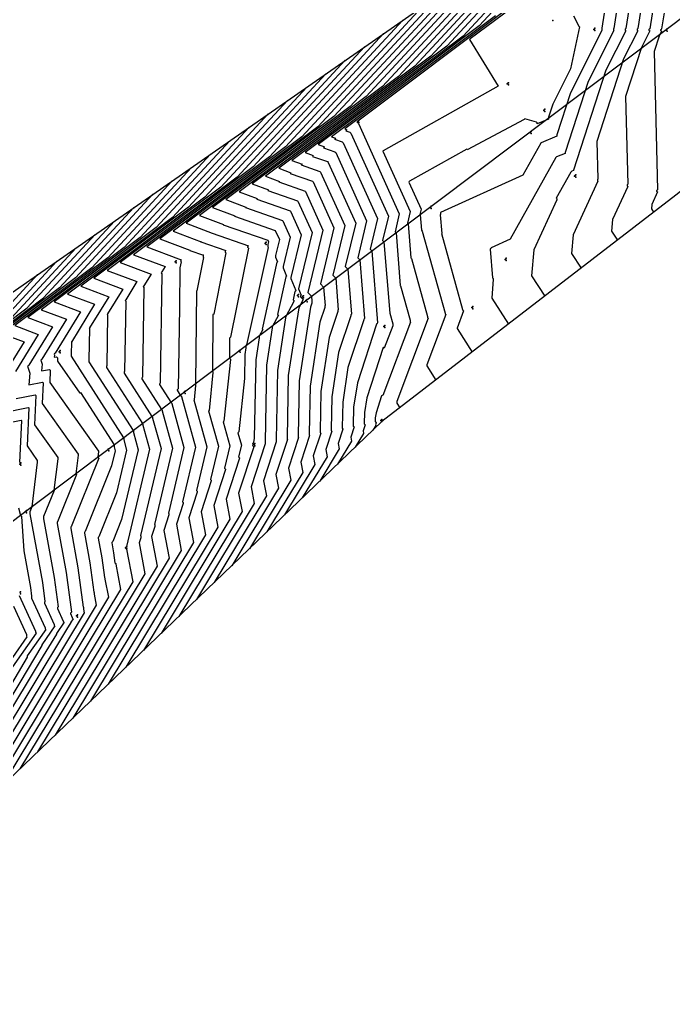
# Model space of a CAD drawing. Header units: metres. Extents: x 419582 to 423558, y 4805372 to 4807539.
# Drawn here: x 422026 to 422143.2, y 4806581.9 to 4806758.4 of the extents above; entities that cross this region are included whole.
import ezdxf

# ---------------------------------------------------------------- set-up
doc = ezdxf.new("R2010")
doc.units = ezdxf.units.M
for name, color, linetype in [('C-TINN', 4, 'Continuous'), ('C-TINN-BNDY', 110, 'Continuous'), ('C-TOPO-MAJR', 9, 'Continuous'), ('C-TOPO-MINR', 8, 'Continuous')]:
    doc.layers.add(name, color=color, linetype=linetype)

msp = doc.modelspace()

# ---------------------------------------------------------------- linework, layer by layer
at = {"color": 31, "lineweight": 30, "true_color": 0xffbd7a, "elevation": 1718.01}
msp.add_lwpolyline([(423449.83, 4807399.59), (423130.59, 4807500.11), (421950.92, 4806613), (421795.04, 4806430.99), (421305.02, 4806147.04), (421305.02, 4806147.04), (420630.08, 4805770.97), (419765.16, 4805549.54), (419617.36, 4805580.09)], dxfattribs=at)
at = {"layer": 'C-TINN', "color": 4, "linetype": 'Continuous', "lineweight": -3}
for p in [(422121.58, 4806758.3, 1777.75), (422128.94, 4806756.68, 1776.57), (422129.04, 4806756.78, 1776.57), (422129.14, 4806756.88, 1776.57), (422129.14, 4806756.48, 1776.57), (422141.86, 4806756.56, 1770.55), (422141.96, 4806756.66, 1770.55), (422142.06, 4806756.76, 1770.55), (422142.06, 4806756.36, 1770.55), (422113.42, 4806746.91, 1777.94), (422113.52, 4806747.01, 1777.94), (422113.62, 4806747.11, 1777.94), (422113.62, 4806746.71, 1777.94), (422119.95, 4806742.15, 1777.45), (422120.05, 4806742.25, 1777.45), (422120.15, 4806742.35, 1777.45), (422120.15, 4806741.95, 1777.45), (422086.62, 4806740.16, 1778.92), (422086.72, 4806740.26, 1778.92), (422086.82, 4806740.36, 1778.92), (422086.82, 4806739.96, 1778.92), (422117.48, 4806738.2, 1776.65), (422117.58, 4806738.3, 1776.65), (422117.68, 4806738.4, 1776.65), (422117.68, 4806738, 1776.65), (422125.59, 4806730.49, 1773.74), (422125.69, 4806730.59, 1773.74), (422125.49, 4806730.39, 1773.74), (422125.69, 4806730.19, 1773.74), (422099.58, 4806724.76, 1776.18), (422099.68, 4806724.86, 1776.18), (422099.78, 4806724.96, 1776.18), (422099.78, 4806724.56, 1776.18), (422069.98, 4806718.31, 1791.21), (422070.08, 4806718.41, 1791.21), (422070.18, 4806718.51, 1791.21), (422070.18, 4806718.11, 1791.21), (422053.87, 4806715.01, 1795.21), (422053.97, 4806715.11, 1795.21), (422054.07, 4806715.21, 1795.21), (422054.07, 4806714.81, 1795.21), (422113.04, 4806715.44, 1774.7), (422113.14, 4806715.54, 1774.7), (422113.24, 4806715.64, 1774.7), (422113.24, 4806715.24, 1774.7), (422075.78, 4806708.94, 1787.72), (422075.88, 4806709.04, 1787.72), (422075.98, 4806709.14, 1787.72), (422075.98, 4806708.74, 1787.72), (422076.67, 4806708.73, 1786.36), (422076.77, 4806708.83, 1786.36), (422076.87, 4806708.93, 1786.36), (422076.87, 4806708.53, 1786.36), (422077.32, 4806708.06, 1786.37), (422077.42, 4806708.16, 1786.37), (422077.52, 4806708.26, 1786.37), (422077.52, 4806707.86, 1786.37), (422107.06, 4806706.8, 1775.47), (422107.16, 4806706.9, 1775.47), (422107.26, 4806707, 1775.47), (422107.26, 4806706.6, 1775.47), (422091.29, 4806703.42, 1780.44), (422091.39, 4806703.52, 1780.44), (422091.49, 4806703.62, 1780.44), (422091.49, 4806703.22, 1780.44), (422033.07, 4806698.89, 1801.61), (422033.17, 4806698.99, 1801.61), (422033.27, 4806699.09, 1801.61), (422033.27, 4806698.69, 1801.61), (422065.3, 4806698.99, 1791.44), (422065.4, 4806699.09, 1791.44), (422065.5, 4806699.19, 1791.44), (422065.5, 4806698.79, 1791.44), (422055.47, 4806691.61, 1794.6), (422055.57, 4806691.71, 1794.6), (422055.67, 4806691.81, 1794.6), (422055.67, 4806691.41, 1794.6), (422090.74, 4806686.56, 1778.49), (422090.84, 4806686.66, 1778.49), (422090.94, 4806686.76, 1778.49), (422090.94, 4806686.36, 1778.49), (422041.78, 4806681.3, 1802.55), (422041.88, 4806681.4, 1802.55), (422041.98, 4806681.5, 1802.55), (422041.98, 4806681.1, 1802.55), (422067.98, 4806682.23, 1789.91), (422068.08, 4806682.33, 1789.91), (422068.18, 4806682.43, 1789.91), (422068.18, 4806682.03, 1789.91), (422026.02, 4806678.75, 1806.8), (422026.12, 4806678.85, 1806.8), (422026.22, 4806678.95, 1806.8), (422026.22, 4806678.55, 1806.8), (422027.23, 4806670.42, 1806.23), (422027.03, 4806670.22, 1806.23), (422027.13, 4806670.32, 1806.23), (422027.23, 4806670.02, 1806.23), (422044.98, 4806663.73, 1798.99), (422045.08, 4806663.83, 1798.99), (422045.18, 4806663.93, 1798.99), (422045.18, 4806663.53, 1798.99), (422026.06, 4806655.77, 1807.83), (422026.16, 4806655.87, 1807.83), (422026.16, 4806655.47, 1807.83), (422036.18, 4806651.52, 1803.53), (422036.28, 4806651.62, 1803.53), (422036.38, 4806651.72, 1803.53), (422036.38, 4806651.32, 1803.53)]:
    msp.add_point(p, dxfattribs=at)
at = {"layer": 'C-TINN-BNDY', "color": 110, "linetype": 'Continuous', "lineweight": -3, "flags": 128}
for points in [[(421193.45, 4806114.76), (421316.74, 4806181.07), (421324.23, 4806185.31), (421416.34, 4806233.29), (421455.96, 4806255.55), (421534.88, 4806300.35), (421936.98, 4806642.67), (421937.08, 4806642.77), (421937.18, 4806642.87), (421963.15, 4806666.69), (422251.15, 4806867.33), (422367.39, 4806957.21), (422449.57, 4807014.1), (422473.63, 4807031.8), (422600.66, 4807130.15), (422687.35, 4807196.06), (422733.46, 4807229.97)], [(422724.87, 4807165.92), (422697.08, 4807146.67), (422577.28, 4807048.8), (422494.93, 4806993.73), (422433.35, 4806948.24), (422390.21, 4806913.55), (422303.24, 4806847.72), (422229.68, 4806793.83), (422213.19, 4806781.58), (422179.34, 4806755.48), (422143.63, 4806726.94), (422090.94, 4806686.36), (421935.65, 4806537.41), (421807.76, 4806419.27), (421798.23, 4806410.98), (421750.84, 4806385.06), (421712.43, 4806364.25), (421678.37, 4806344.94), (421648.74, 4806328.11), (421541.25, 4806258.62), (421434.62, 4806175.52), (421305.47, 4806115.01), (421187.67, 4806058.56)]]:
    msp.add_lwpolyline(points, dxfattribs=at)
at = {"layer": 'C-TOPO-MAJR', "color": 9, "linetype": 'Continuous', "lineweight": -3, "flags": 128}
for points, elevation in [([(422122.26, 4806777.54), (422096.81, 4806750.07), (422072.43, 4806731.79), (422074.6, 4806730.97), (422074.53, 4806730.91), (422074.47, 4806730.85), (422078.49, 4806729.45), (422078.59, 4806729.35), (422082.33, 4806721.09), (422079.9, 4806711.04), (422080.49, 4806710.48), (422080.75, 4806707.19), (422080.72, 4806707.16), (422080.7, 4806707.14), (422080.7, 4806706.83), (422079.82, 4806704.16), (422078.05, 4806692.71), (422077.88, 4806684.21), (422077.88, 4806683.98), (422077.97, 4806683.89), (422076.41, 4806679.11), (422076.76, 4806677.25), (422070.33, 4806666.6)], 1785), ([(422105.03, 4806765.53), (422082.34, 4806741.04), (422060.59, 4806724.74), (422064.54, 4806723.25), (422064.51, 4806723.22), (422064.48, 4806723.19), (422071.8, 4806720.64), (422071.82, 4806720.62), (422072.55, 4806719.01), (422071.85, 4806716.12), (422071.85, 4806715.82), (422072.19, 4806715), (422072.16, 4806714.97), (422072.12, 4806714.93), (422069.48, 4806702.96), (422069.56, 4806702.89), (422068.91, 4806701.65), (422068.91, 4806701.37), (422068.31, 4806697.43), (422068.02, 4806683.39), (422067.94, 4806682.6), (422067.84, 4806682.5), (422067.74, 4806682.41), (422067.79, 4806682.22), (422067.75, 4806682.05), (422067.95, 4806681.85), (422067.95, 4806681.85), (422065.25, 4806673.54), (422065.86, 4806670.25), (422054.51, 4806651.41)], 1790), ([(422133.67, 4806764.28), (422132.51, 4806756.85), (422132.48, 4806756.82), (422132.46, 4806756.8), (422132.46, 4806756.5), (422132.51, 4806756.45), (422127.93, 4806747.32), (422123.81, 4806734.58), (422123.81, 4806734.45), (422122.22, 4806733.8), (422122.17, 4806733.74), (422122.11, 4806733.69), (422113.92, 4806719.08), (422110.51, 4806717.53), (422110.51, 4806717.45), (422110.43, 4806717.37), (422110.35, 4806717.29), (422110.79, 4806712.15), (422110.91, 4806712.03), (422110.91, 4806711.87), (422110.62, 4806708.48), (422113.64, 4806703.84)], 1775), ([(422111.29, 4806759.1), (422084.26, 4806738.84), (422084.65, 4806738.69), (422084.56, 4806738.6), (422084.46, 4806738.51), (422085.18, 4806738.26), (422085.36, 4806738.08), (422092.11, 4806723.17), (422091.06, 4806718.82), (422091.31, 4806718.57), (422092.33, 4806705.8), (422092.35, 4806705.78), (422092.87, 4806703.9), (422092.87, 4806703.54), (422092.89, 4806703.52), (422091.37, 4806699.51), (422091.21, 4806699.66), (422091.19, 4806699.64), (422091.17, 4806699.62), (422088.21, 4806690.64), (422087.8, 4806687.99), (422087.76, 4806686.01), (422087.76, 4806685.96), (422087.93, 4806685.79), (422087.57, 4806684.68), (422087.65, 4806684.25), (422086.16, 4806681.78)], 1780), ([(422087.8, 4806753.53), (422067.86, 4806732.01), (422048.76, 4806717.69), (422054.49, 4806715.53), (422054.49, 4806715.53), (422054.49, 4806715.53), (422054.92, 4806715.38), (422054.91, 4806715.38), (422054.91, 4806715.37), (422054.91, 4806714.99), (422054.92, 4806714.98), (422054.71, 4806713.94), (422054.7, 4806713.93), (422054.7, 4806713.93), (422054.62, 4806706.89), (422054.39, 4806692.23), (422054.3, 4806692.13), (422054.2, 4806692.04), (422054.2, 4806692.01), (422054.79, 4806691.1), (422054.98, 4806690.91), (422054.98, 4806690.89), (422057.51, 4806681.77), (422055.2, 4806671.97), (422055.29, 4806671.88), (422055.29, 4806671.66), (422054.09, 4806667.97), (422054.97, 4806663.26), (422038.68, 4806636.23)], 1795), ([(422070.57, 4806741.52), (422053.39, 4806722.98), (422036.93, 4806710.64), (422041.96, 4806708.75), (422038.5, 4806703.15), (422038.48, 4806703.12), (422038.45, 4806703.09), (422038.5, 4806703.04), (422038.41, 4806697.42), (422038.39, 4806697.4), (422038.37, 4806697.37), (422038.37, 4806697.06), (422046.31, 4806684.74), (422046.37, 4806684.68), (422046.37, 4806684.41), (422047.23, 4806681.33), (422044.27, 4806668.8), (422042.68, 4806664.84), (422042.59, 4806664.75), (422042.5, 4806664.66), (422042.5, 4806664.61), (422042.83, 4806662.83), (422043.07, 4806661.06), (422043.22, 4806660.9), (422043.22, 4806660.81), (422044.07, 4806656.26), (422022.85, 4806621.05)], 1800), ([(422053.34, 4806729.52), (422038.91, 4806713.95), (422025.09, 4806703.59), (422029.32, 4806702), (422025.23, 4806695.37)], 1805), ([(422024.44, 4806704.92), (422036.11, 4806717.52)], 1810), ([(422025.36, 4806690.48), (422028.78, 4806691.18), (422028.9, 4806691.06), (422028.67, 4806685.8), (422032.81, 4806679.95), (422032.81, 4806679.71), (422032.09, 4806674.06), (422032.16, 4806673.99), (422030.28, 4806669.32), (422030.26, 4806669.3), (422030.25, 4806669.28), (422030.25, 4806668.95), (422032.18, 4806658.39), (422032.89, 4806653.14), (422032.82, 4806653.07), (422032.75, 4806653.01), (422032.75, 4806652.87), (422033.79, 4806650.61), (422033.79, 4806650.54), (422033.95, 4806650.38), (422032.56, 4806648.38), (422032.56, 4806648.28), (422030.22, 4806644.35), (422007.03, 4806605.87)], 1805)]:
    msp.add_lwpolyline(points, dxfattribs=dict(at, elevation=elevation))
at = {"layer": 'C-TOPO-MINR', "color": 8, "linetype": 'Continuous', "lineweight": -3, "flags": 128}
for points, elevation in [([(422163.62, 4806806.35), (422138.42, 4806779.15), (422134.24, 4806775.04), (422138.19, 4806775.79), (422138.1, 4806775.7), (422138.02, 4806775.62), (422138.74, 4806774.84), (422138.9, 4806774.67), (422139.45, 4806773.71), (422136.8, 4806756.81), (422136.74, 4806756.75), (422136.68, 4806756.69), (422136.68, 4806756.53), (422136.8, 4806756.41), (422134.28, 4806751.39), (422129.49, 4806736.57), (422129.65, 4806729.87), (422129.63, 4806729.85), (422129.61, 4806729.83), (422129.61, 4806729.52), (422129.65, 4806729.47), (422125.23, 4806719.85), (422124.94, 4806716.49), (422126.65, 4806713.86)], 1773), ([(422146.39, 4806794.34), (422117.08, 4806762.71), (422106.75, 4806754.97), (422106.69, 4806754.9), (422106.63, 4806754.84), (422111.79, 4806746.51), (422111.79, 4806746.48), (422091.17, 4806734.92), (422091.14, 4806734.89), (422091.1, 4806734.86), (422096.02, 4806724), (422095.52, 4806721.93), (422095.64, 4806721.81), (422096.12, 4806715.73), (422096.24, 4806715.61), (422099.13, 4806705.18), (422099.13, 4806704.98), (422099.23, 4806704.88), (422093.59, 4806689.98), (422093.59, 4806689.64), (422094.13, 4806688.81)], 1778), ([(422136.05, 4806787.14), (422108.39, 4806757.29), (422081.9, 4806737.43), (422082.64, 4806737.15), (422082.55, 4806737.06), (422082.46, 4806736.97), (422083.84, 4806736.5), (422084, 4806736.33), (422090.15, 4806722.76), (422088.83, 4806717.26), (422089.15, 4806716.96), (422090.17, 4806704.06), (422090.08, 4806703.97), (422089.99, 4806703.88), (422089.99, 4806703.84), (422086.53, 4806693.34), (422085.85, 4806688.93), (422085.78, 4806685.65), (422085.78, 4806685.56), (422085.94, 4806685.41), (422085.34, 4806683.56), (422085.47, 4806682.85), (422083, 4806678.74)], 1781), ([(422132.6, 4806784.74), (422105.5, 4806755.48), (422079.53, 4806736.02), (422080.63, 4806735.6), (422080.55, 4806735.52), (422080.47, 4806735.44), (422082.5, 4806734.73), (422082.65, 4806734.58), (422088.2, 4806722.34), (422086.6, 4806715.71), (422086.98, 4806715.34), (422087.81, 4806704.84), (422087.74, 4806704.77), (422087.67, 4806704.69), (422087.67, 4806704.59), (422084.85, 4806696.05), (422083.9, 4806689.87), (422083.81, 4806685.29), (422083.81, 4806685.17), (422083.94, 4806685.03), (422083.1, 4806682.45), (422083.29, 4806681.45), (422079.83, 4806675.7)], 1782), ([(422129.15, 4806782.34), (422102.6, 4806753.68), (422077.16, 4806734.61), (422078.62, 4806734.06), (422078.54, 4806733.99), (422078.47, 4806733.91), (422081.16, 4806732.97), (422081.3, 4806732.84), (422086.24, 4806721.92), (422084.37, 4806714.15), (422084.82, 4806713.72), (422085.46, 4806705.62), (422085.4, 4806705.57), (422085.35, 4806705.51), (422085.35, 4806705.34), (422083.17, 4806698.75), (422081.95, 4806690.82), (422081.83, 4806684.93), (422081.83, 4806684.77), (422081.95, 4806684.65), (422080.87, 4806681.34), (422081.11, 4806680.05), (422076.66, 4806672.67)], 1783), ([(422125.71, 4806779.94), (422099.71, 4806751.87), (422074.8, 4806733.2), (422076.61, 4806732.52), (422076.54, 4806732.45), (422076.47, 4806732.38), (422079.82, 4806731.21), (422079.94, 4806731.09), (422084.28, 4806721.51), (422082.13, 4806712.6), (422082.65, 4806712.1), (422083.1, 4806706.41), (422083.06, 4806706.37), (422083.02, 4806706.33), (422083.02, 4806706.09), (422081.5, 4806701.45), (422080, 4806691.76), (422079.86, 4806684.57), (422079.86, 4806684.37), (422079.96, 4806684.27), (422078.64, 4806680.22), (422078.93, 4806678.65), (422073.5, 4806669.63)], 1784), ([(422118.82, 4806775.14), (422093.92, 4806748.26), (422070.06, 4806730.38), (422072.59, 4806729.43), (422072.53, 4806729.37), (422072.47, 4806729.32), (422077.15, 4806727.69), (422077.23, 4806727.6), (422080.37, 4806720.68), (422077.67, 4806709.49), (422078.32, 4806708.86), (422078.39, 4806707.97), (422078.39, 4806707.96), (422078.38, 4806707.96), (422078.38, 4806707.58), (422078.14, 4806706.86), (422076.1, 4806693.65), (422075.9, 4806683.84), (422075.9, 4806683.58), (422075.97, 4806683.51), (422074.18, 4806678), (422074.58, 4806675.85), (422067.17, 4806663.56)], 1786), ([(422141.89, 4806775.59), (422138.95, 4806756.79), (422138.87, 4806756.71), (422138.8, 4806756.64), (422138.8, 4806756.54), (422138.95, 4806756.39), (422137.46, 4806753.42), (422134.62, 4806744.65), (422135.01, 4806728.9), (422134.96, 4806728.85), (422134.9, 4806728.8), (422134.9, 4806728.61), (422135.01, 4806728.5), (422132.28, 4806722.57), (422132.1, 4806720.49), (422133.16, 4806718.87)], 1772), ([(422145.39, 4806774.13), (422142.01, 4806762.6), (422141.09, 4806756.77), (422141, 4806756.68), (422140.91, 4806756.58), (422140.91, 4806756.55), (422141.09, 4806756.37), (422140.63, 4806755.45), (422139.75, 4806752.72), (422140.36, 4806727.93), (422140.28, 4806727.85), (422140.2, 4806727.77), (422140.2, 4806727.7), (422140.36, 4806727.53), (422139.33, 4806725.28), (422139.26, 4806724.5), (422139.66, 4806723.88)], 1771), ([(422115.37, 4806772.74), (422091.02, 4806746.45), (422067.7, 4806728.97), (422070.58, 4806727.89), (422070.53, 4806727.83), (422070.47, 4806727.78), (422075.81, 4806725.93), (422075.88, 4806725.86), (422078.42, 4806720.26), (422075.99, 4806710.19), (422075.99, 4806710.14), (422076.45, 4806709.03), (422076.4, 4806708.98), (422076.35, 4806708.92), (422076.35, 4806708.73), (422076.45, 4806708.63), (422076.69, 4806708.38), (422076.8, 4806708.27), (422076.03, 4806706.78), (422076.03, 4806706.73), (422074.15, 4806694.6), (422073.93, 4806683.48), (422073.93, 4806683.18), (422073.98, 4806683.13), (422071.94, 4806676.88), (422072.4, 4806674.45), (422064, 4806660.52)], 1787), ([(422111.92, 4806770.34), (422088.13, 4806744.65), (422065.33, 4806727.56), (422068.57, 4806726.34), (422068.52, 4806726.3), (422068.48, 4806726.25), (422074.47, 4806724.16), (422074.53, 4806724.11), (422076.46, 4806719.84), (422074.61, 4806712.17), (422074.61, 4806712.03), (422075.51, 4806709.86), (422075.42, 4806709.77), (422075.33, 4806709.68), (422075.01, 4806708.21), (422075.19, 4806708.02), (422073.66, 4806705.07), (422073.66, 4806704.94), (422072.2, 4806695.54), (422071.95, 4806683.12), (422071.95, 4806682.79), (422071.99, 4806682.75), (422069.71, 4806675.77), (422070.22, 4806673.05), (422060.84, 4806657.49)], 1788), ([(422108.48, 4806767.93), (422085.23, 4806742.84), (422062.96, 4806726.15), (422066.55, 4806724.8), (422066.52, 4806724.76), (422066.48, 4806724.72), (422073.14, 4806722.4), (422073.17, 4806722.37), (422074.5, 4806719.43), (422073.23, 4806714.14), (422073.23, 4806713.93), (422073.85, 4806712.43), (422073.79, 4806712.37), (422073.73, 4806712.3), (422072.24, 4806705.59), (422072.37, 4806705.45), (422071.28, 4806703.36), (422071.28, 4806703.16), (422070.26, 4806696.49), (422069.98, 4806682.76), (422069.98, 4806682.39), (422069.99, 4806682.38), (422067.48, 4806674.66), (422068.04, 4806671.65), (422057.67, 4806654.45)], 1789), ([(422136.56, 4806769), (422134.66, 4806756.83), (422134.61, 4806756.79), (422134.57, 4806756.74), (422134.57, 4806756.51), (422134.66, 4806756.43), (422131.1, 4806749.36), (422125.3, 4806731.41), (422125.3, 4806731.39), (422124.97, 4806731.25), (422124.88, 4806731.16), (422124.79, 4806731.07), (422122.17, 4806726.4), (422122.32, 4806726.25), (422122.32, 4806726.14), (422118.18, 4806717.14), (422117.78, 4806712.49), (422120.15, 4806708.85)], 1774), ([(422101.58, 4806763.13), (422079.44, 4806739.23), (422058.23, 4806723.33), (422062.53, 4806721.71), (422062.51, 4806721.68), (422062.48, 4806721.66), (422070.46, 4806718.88), (422070.46, 4806718.88), (422070.59, 4806718.6), (422070.47, 4806718.1), (422070.47, 4806717.71), (422070.53, 4806717.57), (422070.52, 4806717.56), (422070.52, 4806717.56), (422066.72, 4806700.34), (422066.74, 4806700.32), (422066.54, 4806699.94), (422066.54, 4806699.58), (422066.36, 4806698.37), (422066.27, 4806694.09), (422065.27, 4806684.52), (422065.2, 4806684.44), (422065.12, 4806684.36), (422065.74, 4806682.13), (422065.24, 4806680.03), (422065.42, 4806679.86), (422065.42, 4806679.81), (422063.02, 4806672.43), (422063.68, 4806668.85), (422051.34, 4806648.38)], 1791), ([(422098.14, 4806760.73), (422076.55, 4806737.42), (422055.86, 4806721.92), (422060.52, 4806720.17), (422060.5, 4806720.15), (422060.48, 4806720.13), (422067, 4806717.86), (422066.92, 4806717.78), (422066.84, 4806717.7), (422066.84, 4806717.62), (422067, 4806717.46), (422063.8, 4806701.51), (422063.72, 4806701.43), (422063.63, 4806701.34), (422063.59, 4806697.72), (422063.76, 4806697.55), (422063.76, 4806697.48), (422062.61, 4806686.43), (422062.55, 4806686.38), (422062.49, 4806686.32), (422063.68, 4806682.04), (422062.73, 4806678.02), (422062.89, 4806677.86), (422062.89, 4806677.77), (422060.78, 4806671.31), (422061.5, 4806667.45), (422048.18, 4806645.34)], 1792), ([(422114.18, 4806760.9), (422086.63, 4806740.25), (422086.66, 4806740.24), (422086.56, 4806740.14), (422086.46, 4806740.04), (422086.51, 4806740.02), (422086.71, 4806739.82), (422094.06, 4806723.59), (422093.29, 4806720.37), (422093.48, 4806720.19), (422094.22, 4806710.77), (422094.29, 4806710.7), (422096, 4806704.54), (422096, 4806704.26), (422096.06, 4806704.2), (422091.08, 4806691.06), (422091.03, 4806691.12), (422090.96, 4806691.04), (422090.88, 4806690.97), (422089.88, 4806687.94), (422089.75, 4806687.04), (422089.73, 4806686.38), (422089.73, 4806686.36), (422089.92, 4806686.17), (422089.8, 4806685.79), (422089.83, 4806685.65), (422089.33, 4806684.81)], 1779), ([(422125.27, 4806759.09), (422126.26, 4806757.27), (422126.39, 4806757.14), (422124.75, 4806749.58), (422121.58, 4806743.26), (422120.82, 4806740.92), (422120.82, 4806740.57), (422118.76, 4806739.73), (422118.76, 4806739.95), (422118.67, 4806740.04), (422116.58, 4806740.65), (422116.51, 4806740.58), (422116.43, 4806740.51), (422106.23, 4806735.09), (422106.14, 4806735.19), (422095.9, 4806729.45), (422095.83, 4806729.38), (422095.76, 4806729.31), (422097.98, 4806724.42), (422097.75, 4806723.48), (422097.8, 4806723.43), (422098.02, 4806720.69), (422098.18, 4806720.53), (422102.27, 4806705.82), (422102.27, 4806705.7), (422102.41, 4806705.56), (422098.99, 4806696.55), (422098.99, 4806696.35), (422100.63, 4806693.82)], 1777), ([(422130.79, 4806759.57), (422130.36, 4806756.87), (422130.35, 4806756.86), (422130.34, 4806756.85), (422130.34, 4806756.49), (422130.36, 4806756.47), (422124.75, 4806745.29), (422122.32, 4806737.75), (422122.32, 4806737.51), (422119.47, 4806736.34), (422119.45, 4806736.32), (422119.42, 4806736.3), (422116.2, 4806730.55), (422101.42, 4806723.83), (422101.42, 4806723.48), (422101.4, 4806723.46), (422101.39, 4806723.45), (422101.68, 4806720.11), (422101.65, 4806720.08), (422101.63, 4806720.06), (422105.4, 4806706.46), (422105.4, 4806706.42), (422105.58, 4806706.24), (422104.4, 4806703.12), (422104.4, 4806703.05), (422107.14, 4806698.83)], 1776), ([(422094.69, 4806758.33), (422073.65, 4806735.62), (422053.49, 4806720.51), (422058.51, 4806718.62), (422058.5, 4806718.61), (422058.49, 4806718.59), (422062.97, 4806717.03), (422062.92, 4806716.98), (422062.86, 4806716.92), (422062.86, 4806716.74), (422062.97, 4806716.63), (422060.77, 4806705.65), (422060.71, 4806705.59), (422060.65, 4806705.54), (422060.55, 4806695.45), (422060.65, 4806695.34), (422060.65, 4806695.15), (422059.94, 4806688.35), (422059.9, 4806688.31), (422059.87, 4806688.28), (422061.62, 4806681.95), (422060.22, 4806676), (422060.35, 4806675.87), (422060.35, 4806675.73), (422058.55, 4806670.2), (422059.32, 4806666.06), (422045.01, 4806642.31)], 1793), ([(422091.25, 4806755.93), (422070.76, 4806733.81), (422051.13, 4806719.1), (422056.5, 4806717.08), (422056.5, 4806717.07), (422056.49, 4806717.06), (422058.94, 4806716.21), (422058.91, 4806716.18), (422058.88, 4806716.15), (422058.88, 4806715.87), (422058.94, 4806715.81), (422057.74, 4806709.8), (422057.71, 4806709.76), (422057.67, 4806709.73), (422057.5, 4806693.17), (422057.54, 4806693.14), (422057.54, 4806692.81), (422057.27, 4806690.26), (422057.26, 4806690.25), (422057.24, 4806690.24), (422059.57, 4806681.86), (422057.71, 4806673.99), (422057.82, 4806673.88), (422057.82, 4806673.7), (422056.32, 4806669.09), (422057.15, 4806664.66), (422041.85, 4806639.27)], 1794), ([(422084.35, 4806751.13), (422064.97, 4806730.2), (422046.39, 4806716.28), (422052.07, 4806714.14), (422051.5, 4806713.22), (422051.41, 4806713.13), (422051.33, 4806713.04), (422051.5, 4806712.87), (422051.2, 4806693.26), (422051.12, 4806693.18), (422051.04, 4806693.1), (422051.04, 4806693.02), (422053.09, 4806689.83), (422053.26, 4806689.66), (422053.26, 4806689.59), (422055.45, 4806681.69), (422052.69, 4806669.96), (422052.75, 4806669.89), (422052.75, 4806669.62), (422051.85, 4806666.86), (422052.79, 4806661.86), (422035.52, 4806633.2)], 1796), ([(422080.91, 4806748.73), (422062.07, 4806728.4), (422044.03, 4806714.87), (422049.54, 4806712.79), (422048.25, 4806710.7), (422048.18, 4806710.63), (422048.11, 4806710.56), (422048.25, 4806710.41), (422048, 4806694.3), (422047.94, 4806694.24), (422047.87, 4806694.17), (422047.87, 4806694.03), (422051.4, 4806688.56), (422051.54, 4806688.42), (422051.54, 4806688.3), (422053.4, 4806681.6), (422050.18, 4806667.94), (422050.22, 4806667.9), (422050.22, 4806667.58), (422049.62, 4806665.75), (422050.61, 4806660.46), (422032.35, 4806630.16)], 1797), ([(422077.46, 4806746.33), (422059.18, 4806726.59), (422041.66, 4806713.46), (422047.02, 4806711.45), (422045, 4806708.18), (422044.95, 4806708.13), (422044.89, 4806708.07), (422045, 4806707.96), (422044.81, 4806695.34), (422044.75, 4806695.29), (422044.7, 4806695.24), (422044.7, 4806695.04), (422049.7, 4806687.29), (422049.82, 4806687.17), (422049.82, 4806687), (422051.34, 4806681.51), (422047.67, 4806665.93), (422047.69, 4806665.9), (422047.69, 4806665.55), (422047.39, 4806664.63), (422048.43, 4806659.06), (422029.18, 4806627.13)], 1798), ([(422074.01, 4806743.93), (422056.28, 4806724.78), (422039.29, 4806712.05), (422044.49, 4806710.1), (422041.75, 4806705.66), (422041.71, 4806705.62), (422041.67, 4806705.58), (422041.75, 4806705.5), (422041.61, 4806696.38), (422041.57, 4806696.34), (422041.54, 4806696.31), (422041.54, 4806696.05), (422048, 4806686.01), (422048.09, 4806685.93), (422048.09, 4806685.7), (422049.28, 4806681.42), (422045.17, 4806663.98), (422045.16, 4806663.94), (422045.06, 4806663.84), (422044.96, 4806663.74), (422044.96, 4806663.74), (422044.96, 4806663.72), (422044.96, 4806663.7), (422045.16, 4806663.5), (422045.16, 4806663.5), (422046.25, 4806657.66), (422026.02, 4806624.09)], 1799), ([(422067.12, 4806739.12), (422050.49, 4806721.17), (422034.56, 4806709.23), (422039.43, 4806707.4), (422035.25, 4806700.63), (422035.24, 4806700.62), (422035.23, 4806700.61), (422035.25, 4806700.59), (422035.22, 4806698.46), (422035.21, 4806698.45), (422035.2, 4806698.44), (422035.2, 4806698.07), (422044.61, 4806683.47), (422044.65, 4806683.43), (422044.65, 4806683.11), (422045.17, 4806681.24), (422043.37, 4806673.62), (422040.2, 4806665.73), (422040.12, 4806665.66), (422040.05, 4806665.59), (422040.05, 4806665.48), (422040.7, 4806661.94), (422041.17, 4806658.41), (422041.28, 4806658.3), (422041.28, 4806658.12), (422041.89, 4806654.86), (422019.69, 4806618.02)], 1801), ([(422063.68, 4806736.72), (422047.6, 4806719.37), (422032.19, 4806707.82), (422036.9, 4806706.05), (422032.34, 4806698.66), (422032.25, 4806698.56), (422032.15, 4806698.47), (422032.21, 4806698.26), (422032.18, 4806697.92), (422032.58, 4806698), (422032.77, 4806697.81), (422032.74, 4806697.21), (422036.8, 4806691.48), (422036.84, 4806691.52), (422036.88, 4806691.56), (422042.91, 4806682.2), (422042.93, 4806682.19), (422042.93, 4806681.81), (422043.11, 4806681.15), (422042.47, 4806678.45), (422037.72, 4806666.63), (422037.66, 4806666.57), (422037.6, 4806666.51), (422037.6, 4806666.35), (422038.57, 4806661.05), (422039.28, 4806655.77), (422039.35, 4806655.7), (422039.35, 4806655.43), (422039.71, 4806653.46), (422016.52, 4806614.98)], 1802), ([(422060.23, 4806734.32), (422044.7, 4806717.56), (422029.83, 4806706.41), (422034.37, 4806704.7), (422029.97, 4806697.57), (422029.88, 4806697.47), (422029.78, 4806697.38), (422030, 4806696.66), (422029.91, 4806695.44), (422031.31, 4806695.73), (422031.48, 4806695.56), (422031.38, 4806693.4), (422040.13, 4806681.05), (422040.13, 4806681.01), (422040, 4806679.97), (422040.18, 4806679.79), (422035.24, 4806667.52), (422035.19, 4806667.48), (422035.15, 4806667.44), (422035.15, 4806667.21), (422036.44, 4806660.16), (422037.38, 4806653.12), (422037.41, 4806653.1), (422037.41, 4806652.75), (422037.53, 4806652.06), (422013.36, 4806611.95)], 1803), ([(422056.78, 4806731.92), (422041.81, 4806715.75), (422027.46, 4806705), (422031.85, 4806703.35), (422027.6, 4806696.47), (422027.51, 4806696.38), (422027.42, 4806696.29), (422027.78, 4806695.05), (422027.63, 4806692.96), (422030.05, 4806693.46), (422030.19, 4806693.31), (422030.02, 4806689.6), (422036.47, 4806680.5), (422036.47, 4806680.36), (422036.05, 4806677.01), (422036.17, 4806676.89), (422032.76, 4806668.42), (422032.73, 4806668.39), (422032.7, 4806668.36), (422032.7, 4806668.08), (422034.31, 4806659.28), (422035.26, 4806652.17), (422035.17, 4806652.08), (422035.08, 4806652), (422035.08, 4806651.95), (422035.41, 4806651.23), (422035.41, 4806651.21), (422035.6, 4806651.02), (422035.16, 4806650.38), (422035.16, 4806650.35), (422034.41, 4806649.09), (422010.19, 4806608.91)], 1804), ([(422049.89, 4806727.12), (422036.02, 4806712.14), (422022.72, 4806702.18), (422026.79, 4806700.65), (422022.86, 4806694.28)], 1806), ([(422046.44, 4806724.72), (422033.12, 4806710.34), (422020.36, 4806700.77)], 1807), ([(422017.99, 4806699.36), (422030.23, 4806708.53), (422043, 4806722.32)], 1808), ([(422015.62, 4806697.95), (422027.33, 4806706.73), (422039.55, 4806719.92)], 1809), ([(422021.54, 4806703.11), (422032.66, 4806715.12)], 1811), ([(422018.65, 4806701.31), (422029.21, 4806712.71)], 1812), ([(422023.08, 4806688), (422027.52, 4806688.91), (422027.61, 4806688.81), (422027.31, 4806681.99), (422029.15, 4806679.39), (422029.15, 4806679.07), (422028.14, 4806671.1), (422028.15, 4806671.09), (422027.8, 4806670.21), (422027.8, 4806670.21), (422027.79, 4806670.21), (422027.79, 4806669.82), (422030.06, 4806657.5), (422030.51, 4806654.1), (422030.47, 4806654.06), (422030.42, 4806654.02), (422030.42, 4806653.79), (422032.16, 4806649.99), (422032.16, 4806649.88), (422032.3, 4806649.73), (422029.96, 4806646.37), (422029.96, 4806646.22), (422026.02, 4806639.61), (422003.86, 4806602.84)], 1806), ([(422020.81, 4806685.52), (422026.25, 4806686.63), (422026.33, 4806686.56), (422025.98, 4806679)], 1807), ([(422025.78, 4806670.88), (422026.14, 4806669.55), (422026.31, 4806669.38), (422026.31, 4806669.32), (422026.72, 4806663.21), (422027.93, 4806656.61), (422028.13, 4806655.07), (422028.11, 4806655.05), (422028.09, 4806655.03), (422028.09, 4806654.71), (422030.53, 4806649.36), (422030.53, 4806649.22), (422030.65, 4806649.09), (422027.36, 4806644.37), (422027.36, 4806644.15), (422021.83, 4806634.86)], 1807), ([(422024.76, 4806642.37), (422029, 4806648.45), (422028.9, 4806648.55), (422028.9, 4806648.74), (422025.98, 4806655.14)], 1808), ([(422022.16, 4806640.36), (422027.35, 4806647.8), (422027.27, 4806647.89), (422027.27, 4806648.12), (422024.94, 4806653.23)], 1809)]:
    msp.add_lwpolyline(points, dxfattribs=dict(at, elevation=elevation))

doc.saveas('drawing.dxf')
